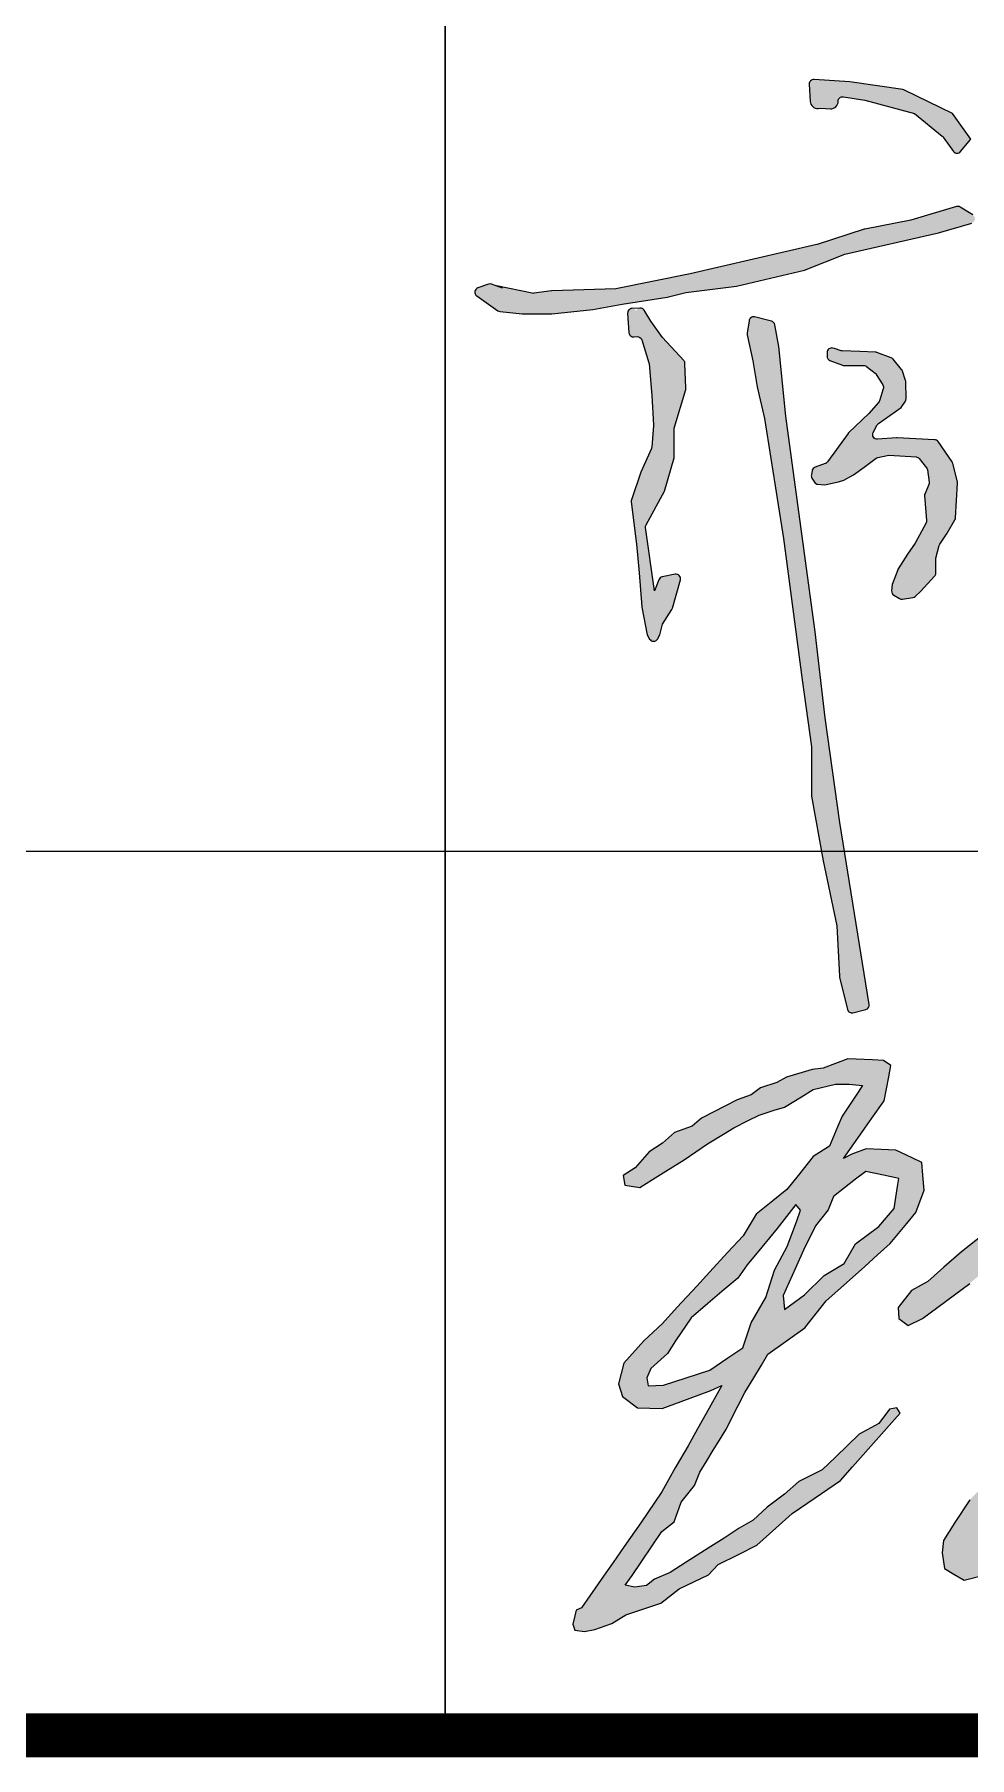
# Model space of a CAD drawing. Extents: x 3757684 to 3906284, y -130571 to 413559.
# Drawn here: x 3870036 to 3871835, y 302058 to 305371 of the extents above; entities that cross this region are included whole.
import ezdxf

# ---------------------------------------------------------------- set-up
doc = ezdxf.new("R2010")
doc.units = 0
doc.header["$LTSCALE"] = 1000
doc.header["$MEASUREMENT"] = 0
doc.layers.get('0').update_dxf_attribs({"color": 4, "linetype": 'CONTINUOUS'})
doc.layers.add('PUB_TITLE', color=4, linetype='CONTINUOUS')

# ---------------------------------------------------------------- blocks, each defined once
blk = doc.blocks.new('A$C3EBB42B8')
h = blk.add_hatch(color=256)
h.paths.add_polyline_path([(868.7, 865.5), (870.3, 835.9), (895.2, 817.2), (934.2, 835.9), (1060.2, 929.7), (1143, 1000), (1247.6, 1088.9), (1293.4, 1133.7), (1442.3, 1263.3), (1502.1, 1315.3), (1524, 1334.3), (1529.2, 1338.8), (1548.6, 1330.9), (1544.4, 1304.7), (1515.4, 1270.2), (1509.9, 1223.3), (1489.2, 1172.3), (1466, 1115), (1465, 1006.4), (1464.4, 942.1), (1463.3, 830.9), (1462.7, 770.2), (1461.5, 719.7), (1445.8, 688.5), (1410.7, 618.3), (1355.4, 577.3), (1325.9, 558.2), (1297.8, 540), (1245.9, 535.6), (1160.4, 453.7), (1098.9, 391.1), (1060.4, 352), (1020.1, 290.8), (990.2, 243.1), (986.1, 210.5), (992.9, 168.4), (1017.4, 153.4), (1044.8, 136.7), (1097.6, 150.7), (1151, 164.8), (1205.1, 224.1), (1240.4, 260.8), (1274.4, 317.9), (1307, 366.8), (1349.2, 430.6), (1371, 464.6), (1390, 432), (1381.8, 346.4), (1399.5, 277.1), (1419.9, 197.2), (1435.6, 135.6), (1458, 82.8), (1463.4, 40.6), (1489.3, 16.2), (1516.5, 23), (1550.5, 58.3), (1552.5, 336.1), (1553.2, 425.2), (1541.7, 525.2), (1541.7, 651.3), (1541.7, 703.5), (1646.1, 875.2), (1778.8, 1033.9), (1840.4, 1107.6), (1857.7, 1128.3), (1849.1, 1118), (1870.1, 1083.9), (1868, 979.6), (1857.1, 816.5), (1852.5, 747.4), (1868, 614.4), (1877.8, 530), (1883.5, 480.5), (1909.3, 433.9), (1909.3, 386.1), (1859.3, 288.3), (1825.6, 222.5), (1787.5, 155.7), (1761.4, 107.8), (1752.7, 60), (1770.1, 36.1), (1800.5, 31.8), (1857.1, 66.5), (1900.6, 116.5), (1911.5, 173.1), (2017.7, 426.7), (2067, 580.1), (2149.3, 791.1), (2217.8, 925.3), (2231.8, 952.6), (2239.8, 859.6), (2280.9, 810.2), (2248, 708.9), (2179.5, 582.9), (2108.2, 443.1), (2073.1, 374.4), (2078, 284.2), (2089, 254.1), (2163, 303.4), (2204.8, 331.2), (2338.5, 321.9), (2396.7, 317.8), (2446.3, 291.1), (2486.3, 254.2), (2489.4, 217.3), (2412.4, 232.7), (2343.8, 246.4), (2317, 278.8), (2343.8, 246.4), (2360.1, 186.5), (2415.5, 155.8), (2459.4, 131.4), (2554, 168.1), (2597.1, 251.1), (2538.6, 321.9), (2458.6, 386.5), (2341.6, 420.3), (2267.7, 411.1), (2184.6, 408), (2144.6, 380.3), (2172.3, 475.7), (2221.2, 571.9), (2273.9, 681.7), (2310.1, 781), (2360.1, 808.3), (2449, 845.8), (2481.3, 874.7), (2534.1, 975), (2561.6, 1027.4), (2580, 1114.5), (2573.2, 1163.8), (2554.5, 1175.7), (2523.9, 1158.7), (2471.1, 1107.7), (2445.6, 1063.5), (2421, 1020.9), (2372.4, 968.2), (2370.7, 924), (2336.7, 883.2), (2318, 886.6), (2326.5, 963.1), (2331.6, 1065.2), (2354.6, 1141.4), (2365.5, 1177.6), (2408.1, 1217.7), (2436.7, 1271.2), (2446.3, 1336.1), (2402.3, 1294.1), (2389, 1261.6), (2398.5, 1334.2), (2427.2, 1395.3), (2431, 1458.3), (2423.4, 1500.3), (2383.2, 1515.5), (2360.3, 1513.6), (2354.6, 1458.3), (2339.3, 1378.1), (2324, 1278.8), (2308.7, 1198.6), (2276.3, 1114.7), (2268.6, 1036.4), (2228.5, 1017.3), (2180.7, 956.2), (2134.9, 877.9), (2110.1, 818.7), (2084.3, 733.1), (2054.3, 660.2), (2011.4, 604.5), (2005, 540.2), (1994.3, 490.9), (1957.8, 505.9), (1955.7, 572.3), (1952.9, 658), (1944.9, 737.3), (1937.7, 809.7), (1926.4, 922.4), (1934.2, 1048.1), (1936.4, 1133.8), (1938.7, 1226.2), (1895.6, 1223.8), (1835.6, 1185.3), (1766.9, 1084.5), (1709, 1046), (1640.4, 949.5), (1593.2, 889.5), (1541.7, 823.9), (1524.6, 872.4), (1548.2, 1043.8), (1576.1, 1157.4), (1591.1, 1288.1), (1597.9, 1347.9), (1623.3, 1403.9), (1552.5, 1414.6), (1488.1, 1387.2), (1445.2, 1361), (1339.1, 1280.4), (1297.3, 1221.7), (1196.5, 1142.4), (1097.8, 1061), (1037.8, 1013.8), (990.6, 973.1), (947.7, 934.5), (904.8, 910.9)])
h.paths.add_polyline_path([(1154.6, 1642.1), (1153.3, 1605), (1163.2, 1581.5), (1173.5, 1557.1), (1183.7, 1533), (1204.1, 1553.1), (1221.4, 1540.7), (1231.3, 1517.2), (1248.9, 1475.4), (1246.1, 1450.4), (1258.5, 1440.5), (1282, 1441.8), (1298.1, 1465.3), (1303.1, 1517.2), (1289.4, 1565.4), (1276.3, 1611.9), (1248.6, 1642.1), (1210.2, 1642.1), (1169.4, 1647.1)])
h.paths.add_polyline_path([(134.1, 1217.8), (138.3, 1192.3), (178.7, 1186), (212.7, 1207.2), (248.3, 1229.4), (296.8, 1259.7), (359.4, 1302.8), (401.9, 1328.3), (429.6, 1345.3), (467.8, 1364.4), (497.6, 1379.3), (538, 1392), (565.5, 1400.7), (610.3, 1428.1), (642.2, 1447.7), (701.7, 1462.1), (737.8, 1462.1), (774, 1457.9), (756.9, 1432.4), (739.3, 1405.9), (719.7, 1376.5), (708.1, 1349.5), (685.1, 1296.2), (642.2, 1268.8), (601.8, 1217.8), (571.9, 1180.2), (533.7, 1149.9), (489.6, 1114.8), (455.1, 1056.4), (412.6, 1011.8), (365.8, 960.8), (330.6, 922.4), (278.7, 865.8), (239.1, 822.6), (189.4, 776), (136.2, 716.5), (121.3, 661.3), (132, 627.3), (172.3, 597.5), (238.2, 595.4), (289.3, 614.5), (368, 644), (397.7, 657), (355.7, 581.9), (332.9, 541), (307.5, 495.6), (272.7, 437.3), (237.9, 373.1), (181.3, 290.1), (137, 226.9), (107.4, 184.7), (81.8, 148.1), (44.9, 95.5), (22.4, 63.4), (8.8, 56.9), (0, 19.6), (5.2, 4.1), (31, 0), (58.8, 5.2), (103.6, 21.6), (141.3, 45), (234.5, 76.1), (283.7, 114), (362.2, 151.8), (388.1, 178.9), (442.3, 206), (491.4, 230.5), (541.7, 275.7), (585.6, 315.1), (664.4, 368.6), (715.2, 403.1), (747.1, 439.6), (817.6, 519.4), (859.2, 566.6), (874.1, 583.5), (865.7, 597.1), (845.6, 593.9), (817.6, 555.4), (764.6, 526.6), (701, 465.6), (665.6, 431.6), (603.6, 400.2), (565.1, 366.9), (518.9, 332.3), (481.7, 297.7), (444.5, 275.9), (403.6, 249.7), (361.6, 222.8), (302.3, 185.5), (259.3, 157.6), (218, 140.1), (196.5, 122.6), (165.4, 118.7), (139.1, 124.2), (158.3, 149.7), (237.2, 267.2), (270.1, 292.9), (288.7, 345.8), (324.4, 390), (338.7, 425.7), (357.3, 455.7), (374.8, 484.1), (391.4, 510.9), (408.7, 538.8), (441.8, 604), (459.4, 638.7), (483.5, 677.3), (503.7, 711.4), (521.1, 740.6), (619.4, 811.1), (676.7, 882.8), (738.9, 938.5), (779.4, 974.9), (813.9, 1005.8), (847.5, 1035.9), (891.8, 1089.8), (916, 1119.1), (938.1, 1178.9), (934.9, 1218.7), (932.2, 1252.7), (906.2, 1264.9), (862.4, 1285.5), (823.3, 1287.2), (783.7, 1288.9), (745.3, 1274.5), (723, 1263.3), (767.6, 1326.6), (798.8, 1370.9), (831.3, 1417.2), (843.6, 1481.5), (849.3, 1511.2), (829.6, 1525.2), (800, 1526.6), (734.1, 1529.7), (668.9, 1504.1), (639.3, 1501.2), (570.3, 1480.1), (544.9, 1466), (501.2, 1452), (475.8, 1433.6), (439.2, 1419.6), (343.4, 1370.5), (319, 1349.4), (271.3, 1332.7), (239.1, 1303.9), (203.6, 1280.6), (179.1, 1252.9), (166.4, 1238.4)])
h.paths.add_polyline_path([(754.9, 1207.9), (696.3, 1161.7), (682.1, 1126.2), (648.4, 1083.6), (616.4, 1018), (593.3, 968.3), (561.4, 897.3), (564.9, 860), (618.2, 899.1), (671.5, 950.5), (724.8, 982.5), (754.9, 1035.7), (817.1, 1081.9), (858, 1129.8), (866.8, 1188.3), (870.4, 1209.6), (829.5, 1218.5), (782.1, 1228.8)], flags=16)
h.paths.add_polyline_path([(595.1, 1140.4), (545.4, 1076.5), (504.5, 1026.8), (465.1, 978.9), (440.6, 943.4), (398, 907.9), (360.7, 876), (316.2, 837.9), (273.6, 776.6), (252.3, 742.9), (207.9, 702.1), (197.3, 677.2), (200.8, 655.9), (241.7, 657.7), (302.1, 677.2), (365.7, 697.8), (413.9, 730.5), (454, 757.5), (476.1, 824.5), (515.2, 892), (538.3, 964.7), (572, 1028.6), (596.9, 1094.3), (608.4, 1124.8)], flags=16)
for points in [[(134.1, 1217.8), (138.3, 1192.3), (178.7, 1186), (212.7, 1207.2), (248.3, 1229.4), (296.8, 1259.7), (359.4, 1302.8), (401.9, 1328.3), (429.6, 1345.3), (467.8, 1364.4), (497.6, 1379.3), (538, 1392), (565.5, 1400.7), (610.3, 1428.1), (642.2, 1447.7), (701.7, 1462.1), (737.8, 1462.1), (774, 1457.9), (756.9, 1432.4), (739.3, 1405.9), (719.7, 1376.5), (708.1, 1349.5), (685.1, 1296.2), (642.2, 1268.8), (601.8, 1217.8), (571.9, 1180.2), (533.7, 1149.9), (489.6, 1114.8), (455.1, 1056.4), (412.6, 1011.8), (365.8, 960.8), (330.6, 922.4), (278.7, 865.8), (239.1, 822.6), (189.4, 776), (136.2, 716.5), (121.3, 661.3), (132, 627.3), (172.3, 597.5), (238.2, 595.4), (289.3, 614.5), (368, 644), (397.7, 657), (355.7, 581.9), (332.9, 541), (307.5, 495.6), (272.7, 437.3), (237.9, 373.1), (181.3, 290.1), (137, 226.9), (107.4, 184.7), (81.8, 148.1), (44.9, 95.5), (22.4, 63.4), (8.8, 56.9), (0, 19.6), (5.2, 4.1), (31, 0), (58.8, 5.2), (103.6, 21.6), (141.3, 45), (234.5, 76.1), (283.7, 114), (362.2, 151.8), (388.1, 178.9), (442.3, 206), (491.4, 230.5), (541.7, 275.7), (585.6, 315.1), (664.4, 368.6), (715.2, 403.1), (747.1, 439.6), (817.6, 519.4), (859.2, 566.6), (874.1, 583.5), (865.7, 597.1), (845.6, 593.9), (817.6, 555.4), (764.6, 526.6), (701, 465.6), (665.6, 431.6), (603.6, 400.2), (565.1, 366.9), (518.9, 332.3), (481.7, 297.7), (444.5, 275.9), (403.6, 249.7), (361.6, 222.8), (302.3, 185.5), (259.3, 157.6), (218, 140.1), (196.5, 122.6), (165.4, 118.7), (139.1, 124.2), (158.3, 149.7), (237.2, 267.2), (270.1, 292.9), (288.7, 345.8), (324.4, 390), (338.7, 425.7), (357.3, 455.7), (374.8, 484.1), (391.4, 510.9), (408.7, 538.8), (441.8, 604), (459.4, 638.7), (483.5, 677.3), (503.7, 711.4), (521.1, 740.6), (619.4, 811.1), (676.7, 882.8), (738.9, 938.5), (779.4, 974.9), (813.9, 1005.8), (847.5, 1035.9), (891.8, 1089.8), (916, 1119.1), (938.1, 1178.9), (934.9, 1218.7), (932.2, 1252.7), (906.2, 1264.9), (862.4, 1285.5), (823.3, 1287.2), (783.7, 1288.9), (745.3, 1274.5), (723, 1263.3), (767.6, 1326.6), (798.8, 1370.9), (831.3, 1417.2), (843.6, 1481.5), (849.3, 1511.2), (829.6, 1525.2), (800, 1526.6), (734.1, 1529.7), (668.9, 1504.1), (639.3, 1501.2), (570.3, 1480.1), (544.9, 1466), (501.2, 1452), (475.8, 1433.6), (439.2, 1419.6), (343.4, 1370.5), (319, 1349.4), (271.3, 1332.7), (239.1, 1303.9), (203.6, 1280.6), (179.1, 1252.9), (166.4, 1238.4), (134.1, 1217.8)], [(868.7, 865.5), (870.3, 835.9), (895.2, 817.2), (934.2, 835.9), (1060.2, 929.7)], [(1060.4, 352), (1020.1, 290.8), (990.2, 243.1), (986.1, 210.5), (992.9, 168.4), (1017.4, 153.4), (1044.8, 136.7), (1097.6, 150.7)], [(1097.8, 1061), (1037.8, 1013.8), (990.6, 973.1), (947.7, 934.5), (904.8, 910.9), (868.7, 865.5), (868.7, 865.5)], [(754.9, 1207.9), (696.3, 1161.7), (682.1, 1126.2), (648.4, 1083.6), (616.4, 1018), (593.3, 968.3), (561.4, 897.3), (564.9, 860), (618.2, 899.1), (671.5, 950.5), (724.8, 982.5), (754.9, 1035.7), (817.1, 1081.9), (858, 1129.8), (866.8, 1188.3), (870.4, 1209.6), (829.5, 1218.5), (782.1, 1228.8), (754.9, 1207.9)], [(595.1, 1140.4), (545.4, 1076.5), (504.5, 1026.8), (465.1, 978.9), (440.6, 943.4), (398, 907.9), (360.7, 876), (316.2, 837.9), (273.6, 776.6), (252.3, 742.9), (207.9, 702.1), (197.3, 677.2), (200.8, 655.9), (241.7, 657.7), (302.1, 677.2), (365.7, 697.8), (413.9, 730.5), (454, 757.5), (476.1, 824.5), (515.2, 892), (538.3, 964.7), (572, 1028.6), (596.9, 1094.3), (608.4, 1124.8), (595.1, 1140.4)]]:
    blk.add_lwpolyline(points)
blk = doc.blocks.new('ghsad123')
h = blk.add_hatch(color=256)
h.dxf.hatch_style = 1
h.paths.add_polyline_path([(-1495070.5, 104892.1), (-1495063.3, 104882.2, 0.486807), (-1495058.5, 104882.1), (-1495051.6, 104890.4), (-1495064, 104907.5), (-1495096.1, 104923.2, 0.077559), (-1495097, 104923.5), (-1495132.6, 104928.8), (-1495156.4, 104930.3, 0.449448), (-1495159.6, 104927.2), (-1495159, 104915.6, 0.474685), (-1495152.7, 104911.1), (-1495145.5, 104910.7, 0.431401), (-1495140.3, 104915.7, -0.465934), (-1495136.8, 104918.7), (-1495122.5, 104916.4), (-1495089.4, 104907.5)])
h = blk.add_hatch(color=256)
h.dxf.hatch_style = 1
h.paths.add_polyline_path([(-1495239.1, 104800.5), (-1495288.7, 104790.4), (-1495331.5, 104789.2, 0.028557), (-1495331.8, 104789.2), (-1495344.2, 104787.4), (-1495368.6, 104792.5), (-1495371.8, 104793.6, 0.170921), (-1495373.8, 104793.6), (-1495381, 104791.1, 0.612692), (-1495381.7, 104785.8), (-1495367.5, 104775.9, 0.124008), (-1495366.1, 104775.4), (-1495351.3, 104773.7), (-1495331.6, 104773.7), (-1495304.2, 104776.6), (-1495284.5, 104780.2), (-1495254.6, 104785), (-1495242.1, 104788), (-1495208.1, 104792.2), (-1495162.7, 104802.9), (-1495135.8, 104813.6), (-1495073.2, 104827.9), (-1495051, 104834.4, 0.650397), (-1495050.3, 104839.8), (-1495058.9, 104845.1, 0.214296), (-1495061.3, 104845.4), (-1495091.7, 104836.3), (-1495122.5, 104830.4, 0.029905), (-1495122.9, 104830.3), (-1495154.5, 104820.2)])
h = blk.add_hatch(color=256)
h.dxf.hatch_style = 1
h.paths.add_polyline_path([(-1495264.8, 104719.2), (-1495263.6, 104699.4), (-1495264.8, 104684.4), (-1495272, 104668.2), (-1495278.4, 104649.7, 0.114326), (-1495278.6, 104648.3), (-1495275, 104620.1), (-1495273.2, 104600.9), (-1495271.4, 104578.2, 0.028171), (-1495271.4, 104577.9), (-1495267.8, 104559.5), (-1495266.2, 104556.7, 0.574117), (-1495261, 104556.7), (-1495259.4, 104559.5), (-1495257.6, 104566.7), (-1495251.3, 104576.5, 0.076679), (-1495250.9, 104577.3), (-1495245.7, 104596.2, 0.558223), (-1495249.2, 104599.9), (-1495257.8, 104598.2, 0.253382), (-1495260, 104596.3), (-1495263, 104588.9), (-1495269, 104632.1), (-1495256.4, 104655.5), (-1495249.8, 104677.7), (-1495249.8, 104697.5), (-1495242.1, 104723.4, 0.080375), (-1495242, 104724.3), (-1495242.6, 104740.7, 0.180436), (-1495243.4, 104742.7), (-1495257.6, 104758.1), (-1495265.4, 104768.9), (-1495269.9, 104776.3, 0.627558), (-1495275.3, 104775.8, 0.80703), (-1495280.9, 104774.2), (-1495280, 104761.2, 0.596919), (-1495275.6, 104758.3, -0.451216), (-1495271.5, 104756.5), (-1495266.6, 104740.8)])
h = blk.add_hatch(color=256)
h.dxf.hatch_style = 1
h.paths.add_polyline_path([(-1495189.5, 104703.9), (-1495176.7, 104623.9), (-1495164.3, 104529.4), (-1495158.1, 104484.5), (-1495158.1, 104452.3, 0.044253), (-1495158.1, 104451.8), (-1495150.4, 104408.7), (-1495141.1, 104365.3), (-1495139.5, 104331.6, 0.049932), (-1495139.4, 104331), (-1495134, 104309.4, 0.414214), (-1495130.4, 104307.2), (-1495121.8, 104309.4, 0.389616), (-1495119.5, 104312.8), (-1495139.2, 104434.2), (-1495148.9, 104504.1), (-1495155.7, 104561.4), (-1495175.2, 104705.4), (-1495180, 104752), (-1495182.6, 104766.5, 0.298203), (-1495184.9, 104768.9), (-1495196.2, 104771.7, 0.438322), (-1495199.8, 104769.2), (-1495201.1, 104760.9, 0.091526), (-1495201.1, 104759.8), (-1495197.4, 104742.5), (-1495194.4, 104725.1)])
h.paths.add_polyline_path([(-1495157.6, 104669.2, -0.259837), (-1495155.7, 104671.4), (-1495149, 104673.8, 0.150498), (-1495147.5, 104674.9), (-1495133.6, 104694.2), (-1495119.8, 104707.2), (-1495113.3, 104714.7, 0.102946), (-1495112.7, 104715.8), (-1495110.2, 104723.8, 0.214637), (-1495110.5, 104726.3), (-1495114.9, 104733.4, 0.09095), (-1495115.6, 104734.3), (-1495121.3, 104738.6, 0.166721), (-1495123.1, 104739.3), (-1495137, 104739.3), (-1495145.8, 104742.7, -0.308437), (-1495147.7, 104745.5), (-1495147.7, 104748, -0.492011), (-1495143.9, 104750.9), (-1495142.8, 104750.6), (-1495138.3, 104749.2, 0.062883), (-1495137.6, 104749.1), (-1495125.9, 104748.6), (-1495114.9, 104748.2), (-1495104, 104744.1), (-1495097.5, 104736.1), (-1495095.1, 104728.9), (-1495094.9, 104716.2), (-1495098.3, 104711.3), (-1495113.3, 104700.7, 0.118881), (-1495114.2, 104699.6), (-1495116.9, 104694.5, 0.58978), (-1495114, 104690.1), (-1495101.1, 104691.1), (-1495074.4, 104689.7), (-1495063.8, 104674.4), (-1495060.5, 104661.2), (-1495061.9, 104636.9), (-1495067.4, 104627.3), (-1495072.4, 104620.1, 0.088154), (-1495072.9, 104619.1), (-1495075, 104610.6, 0.06286), (-1495075.1, 104609.9), (-1495075.1, 104599.4), (-1495085, 104588.6), (-1495089.6, 104584.5), (-1495098.5, 104583.1), (-1495103.2, 104586, -0.281138), (-1495104.6, 104588.8), (-1495104.3, 104593.2), (-1495100.4, 104603.3), (-1495094.1, 104613.4), (-1495088.9, 104620.6), (-1495081.6, 104634.2, 0.143816), (-1495081.2, 104635.9), (-1495082.6, 104653.2), (-1495079.8, 104659.8, 0.138441), (-1495079.5, 104661.5), (-1495080.7, 104669.6, 0.130289), (-1495081.3, 104671), (-1495086.1, 104677.2, 0.214423), (-1495088.3, 104678.3), (-1495106.4, 104679.5), (-1495113.8, 104677.9, 0.107516), (-1495115, 104677.4), (-1495123, 104671.4), (-1495130, 104666.4), (-1495136.5, 104662.7), (-1495140.1, 104661.6), (-1495149.3, 104659.7), (-1495155.3, 104660.1), (-1495158.5, 104665.1)])
for points in [[(-1495152.1, 104911), (-1495145.5, 104910.7, 0.428929), (-1495140.3, 104915.7), (-1495140.3, 104915.8, -0.463415), (-1495136.8, 104918.7), (-1495122.5, 104916.4), (-1495089.4, 104907.5), (-1495070.8, 104892.4, -0.065017), (-1495070.2, 104891.8), (-1495063.3, 104882.2, 0.486807), (-1495058.5, 104882.1), (-1495051.6, 104890.4), (-1495064, 104907.5), (-1495096.1, 104923.2, 0.077559), (-1495097, 104923.5), (-1495132.6, 104928.8), (-1495156.4, 104930.3, 0.449448), (-1495159.6, 104927.2), (-1495159, 104915.6, 0.420924), (-1495153.6, 104910.9), (-1495152.1, 104911)], [(-1495364.5, 104791), (-1495371.8, 104793.6, 0.170921), (-1495373.8, 104793.6), (-1495381, 104791.1, 0.612692), (-1495381.7, 104785.8), (-1495367.5, 104775.9, 0.124008), (-1495366.1, 104775.4), (-1495351.3, 104773.7), (-1495331.6, 104773.7), (-1495304.2, 104776.6), (-1495284.5, 104780.2), (-1495254.6, 104785), (-1495242.1, 104788), (-1495208.1, 104792.2), (-1495162.7, 104802.9), (-1495135.8, 104813.6), (-1495073.2, 104827.9), (-1495051, 104834.4, 0.650397)], [(-1495050.3, 104839.8), (-1495058.9, 104845.1, 0.214296), (-1495061.3, 104845.4), (-1495091.7, 104836.3), (-1495122.5, 104830.4, 0.029905), (-1495122.9, 104830.3), (-1495154.4, 104820.2, -0.02028), (-1495154.6, 104820.1), (-1495239.1, 104800.5), (-1495288.7, 104790.4), (-1495331.5, 104789.2, 0.028557), (-1495331.8, 104789.2), (-1495343.6, 104787.5, -0.086783), (-1495344.7, 104787.5), (-1495368.6, 104792.5)]]:
    blk.add_lwpolyline(points, format="xyb")
for points in [[(-1495280.9, 104774.2), (-1495280, 104761.2, 0.414214), (-1495276.8, 104758.4), (-1495274.6, 104758.6, -0.346524), (-1495271.5, 104756.5), (-1495266.7, 104741.1, -0.055038), (-1495266.6, 104740.5), (-1495264.8, 104719.2), (-1495263.6, 104699.6, -0.03511), (-1495263.6, 104699.2), (-1495264.8, 104684.9, -0.084883), (-1495265, 104684), (-1495272, 104668.2), (-1495278.4, 104649.7, 0.114326), (-1495278.6, 104648.3), (-1495275, 104620.1), (-1495273.2, 104600.9), (-1495271.4, 104578.2, 0.028171), (-1495271.4, 104577.9), (-1495267.8, 104559.5), (-1495266.2, 104556.7, 0.574117), (-1495261, 104556.7), (-1495259.4, 104559.5), (-1495257.6, 104566.7), (-1495251.3, 104576.5, 0.076679), (-1495250.9, 104577.3), (-1495245.7, 104596.2, 0.558223), (-1495249.2, 104599.9), (-1495257.8, 104598.2, 0.253382), (-1495260, 104596.3), (-1495263, 104588.9), (-1495268.9, 104631.1, -0.159447), (-1495268.6, 104632.9), (-1495256.4, 104655.5), (-1495249.8, 104677.7), (-1495249.8, 104697.5), (-1495242.1, 104723.4, 0.080375), (-1495242, 104724.3), (-1495242.6, 104740.7, 0.180436), (-1495243.4, 104742.7), (-1495257.6, 104758.1), (-1495265.4, 104768.9), (-1495269.9, 104776.3, 0.281202), (-1495272.7, 104777.7), (-1495278.1, 104777.4, 0.414214)], [(-1495199.8, 104769.2), (-1495201.1, 104760.9, 0.091526), (-1495201.1, 104759.8), (-1495197.4, 104742.5), (-1495194.4, 104725.1), (-1495189.5, 104703.9), (-1495176.7, 104623.9), (-1495164.3, 104529.4), (-1495158.1, 104484.7, -0.034302), (-1495158.1, 104484.3), (-1495158.1, 104452.3, 0.044253), (-1495158.1, 104451.8), (-1495150.4, 104408.7), (-1495141.1, 104365.3), (-1495139.5, 104331.6, 0.049932), (-1495139.4, 104331), (-1495134, 104309.4, 0.414214), (-1495130.4, 104307.2), (-1495121.8, 104309.4, 0.389616), (-1495119.5, 104312.8), (-1495139.2, 104434.2), (-1495148.9, 104504.1), (-1495155.7, 104561.4), (-1495175.2, 104705.4), (-1495180, 104752), (-1495182.6, 104766.5, 0.298203), (-1495184.9, 104768.9), (-1495196.2, 104771.7, 0.438322)], [(-1495147.7, 104748), (-1495147.7, 104745.5, 0.308437), (-1495145.8, 104742.7), (-1495137.5, 104739.5, 0.093793), (-1495136.4, 104739.3), (-1495123.1, 104739.3, -0.166721), (-1495121.3, 104738.6), (-1495115.6, 104734.3, -0.09095), (-1495114.9, 104733.4), (-1495110.5, 104726.3, -0.214637), (-1495110.2, 104723.8), (-1495112.7, 104715.8, -0.102946), (-1495113.3, 104714.7), (-1495119.8, 104707.2), (-1495133.3, 104694.4, 0.046866), (-1495133.7, 104693.9), (-1495147.5, 104674.9, -0.150498), (-1495149, 104673.8), (-1495155.7, 104671.4, 0.259837), (-1495157.6, 104669.2), (-1495158.2, 104666.3, 0.196271), (-1495157.8, 104664.1), (-1495156.1, 104661.4, 0.236435), (-1495153.8, 104660), (-1495149.3, 104659.7), (-1495140.2, 104661.6, 0.018578), (-1495140, 104661.7), (-1495136.5, 104662.7), (-1495130, 104666.4), (-1495123, 104671.4), (-1495115, 104677.4, -0.107516), (-1495113.8, 104677.9), (-1495106.4, 104679.5), (-1495088.3, 104678.3, -0.214423), (-1495086.1, 104677.2), (-1495081.3, 104671, -0.130289), (-1495080.7, 104669.6), (-1495079.5, 104661.5, -0.138441), (-1495079.8, 104659.8), (-1495082.3, 104653.9, 0.122917), (-1495082.6, 104652.5), (-1495081.2, 104635.9, -0.143816), (-1495081.6, 104634.2), (-1495088.9, 104620.6), (-1495094.1, 104613.4), (-1495100.2, 104603.5, 0.047502), (-1495100.5, 104603), (-1495104.3, 104593.2), (-1495104.6, 104588.8, 0.281138), (-1495103.2, 104586), (-1495099.4, 104583.7, 0.179951), (-1495097.4, 104583.3), (-1495090.4, 104584.4, 0.143072), (-1495088.9, 104585.1), (-1495085, 104588.6), (-1495075.9, 104598.6, 0.186992), (-1495075.1, 104600.6), (-1495075.1, 104609.9, -0.06286), (-1495075, 104610.6), (-1495072.9, 104619.1, -0.088154), (-1495072.4, 104620.1), (-1495067.4, 104627.3), (-1495062.3, 104636.3, 0.116244), (-1495061.9, 104637.6), (-1495060.5, 104660.8, 0.077323), (-1495060.6, 104661.7), (-1495063.7, 104673.9, 0.090185), (-1495064.1, 104674.9), (-1495073.6, 104688.5, 0.230923), (-1495075.9, 104689.7), (-1495100.9, 104691.1, 0.033161), (-1495101.3, 104691.1), (-1495114, 104690.1, -0.58978), (-1495116.9, 104694.5), (-1495114.2, 104699.6, -0.118881), (-1495113.3, 104700.7), (-1495098.3, 104711.3), (-1495095.4, 104715.4, 0.156605), (-1495094.9, 104717.2), (-1495095.1, 104728.5, 0.07584), (-1495095.3, 104729.4), (-1495097.4, 104735.6, 0.091314), (-1495097.9, 104736.6), (-1495103.5, 104743.5, 0.131749), (-1495104.8, 104744.4), (-1495114.4, 104748, 0.079484), (-1495115.3, 104748.2), (-1495125.9, 104748.6), (-1495137.6, 104749.1, -0.062883), (-1495138.3, 104749.2), (-1495142.8, 104750.6), (-1495143.9, 104750.9, 0.492011)]]:
    blk.add_lwpolyline(points, format="xyb", close=True)
blk = doc.blocks.new('A$C6CA8367D')
at = {"layer": 'PUB_TITLE'}
for p, q in [((3972.9, 9772.2), (3972.9, 15722.2)), ((3973.2, 9772.1), (3972.9, 15722.1)), ((190.1, 10622.5), (5800.1, 10622.1)), ((190.4, 10622.2), (5800.4, 10622.2)), ((190.7, 10621.9), (5800.7, 10622.2)), ((190, 9772.5), (5800, 9772.1))]:
    blk.add_line(p, q, dxfattribs=at)
at = {"layer": 'PUB_TITLE', "lineweight": 40, "const_width": 42.5, "elevation": 0}
blk.add_lwpolyline([(190, 9772.5), (5800, 9772.1)], dxfattribs=at)
at = {"xscale": 1.44, "yscale": 1.44, "zscale": 1.44}
blk.add_blockref('ghsad123', (2157352.9, -139735.5, 27.8), dxfattribs=at)
at = {"xscale": 0.3599999998696148, "yscale": 0.3599999999860301, "zscale": 0.3599999999999994, "rotation": 0.003556670480367002}
blk.add_blockref('A$C3EBB42B8', (4095.8, 9872, 27.8), dxfattribs=at)

msp = doc.modelspace()

# ---------------------------------------------------------------- block references
at = {"xscale": 2, "yscale": 2, "zscale": 2}
msp.add_blockref('A$C6CA8367D', (3862880.3, 282556.7, 0), dxfattribs=at)

doc.saveas('drawing.dxf')
